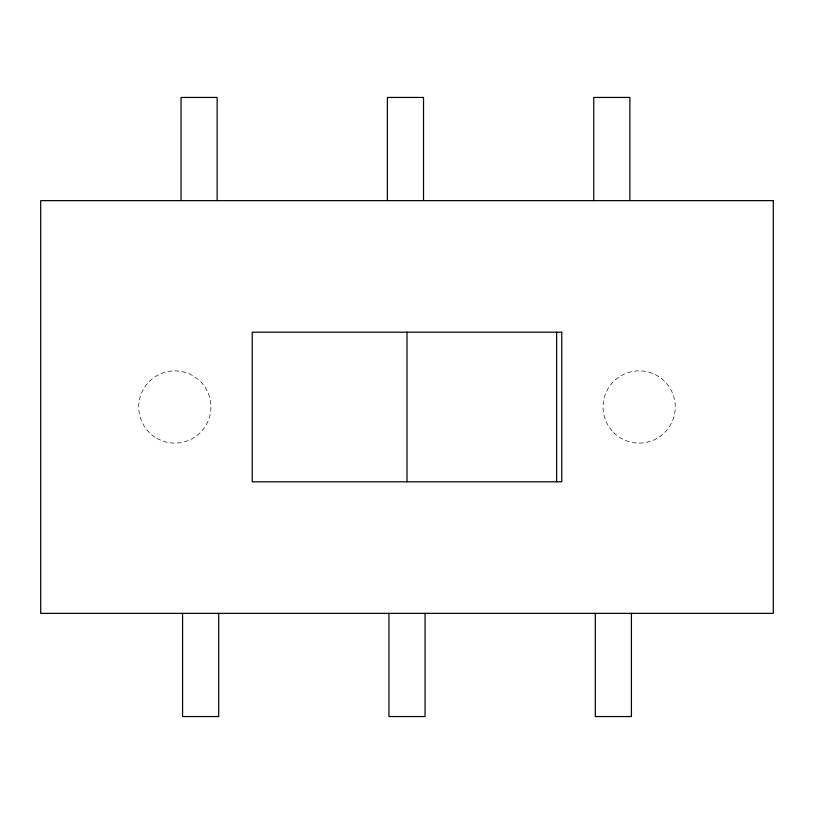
<?xml version="1.0" encoding="UTF-8"?>
<svg xmlns="http://www.w3.org/2000/svg" width="814" height="814" viewBox="0 0 814 814"><rect width="100%" height="100%" fill="white"/><g stroke="black" fill="none" stroke-linecap="round" stroke-linejoin="round"><path stroke-width="0.61" stroke-dasharray="4.07 3.05" d="M156.776 438.278A36.111 36.111 0 0 0 210.948 407A36.111 36.111 0 0 0 156.776 375.722A36.111 36.111 0 0 0 156.776 438.278M613.624 432.539A36.111 36.111 0 0 0 674.043 416.351A36.111 36.111 0 0 0 629.812 372.12A36.111 36.111 0 0 0 613.624 432.539"/><path stroke-width="1.22" d="M631.42 613.369L631.42 716.554L595.309 716.554L595.309 613.369M629.873 200.631L629.873 97.446L593.762 97.446L593.762 200.631M556.613 332.193L556.613 481.807M425.061 613.369L425.061 716.554L388.939 716.554L388.939 613.369M423.514 200.631L423.514 97.446L387.393 97.446L387.393 200.631M407 332.193L407 481.807M218.691 613.369L218.691 716.554L182.58 716.554L182.58 613.369M217.145 200.631L217.145 97.446L181.034 97.446L181.034 200.631M773.3 200.631L40.7 200.631L40.7 613.369L773.3 613.369L773.3 200.631M561.772 332.193L252.228 332.193L252.228 481.807L561.772 481.807L561.772 332.193"/></g></svg>
